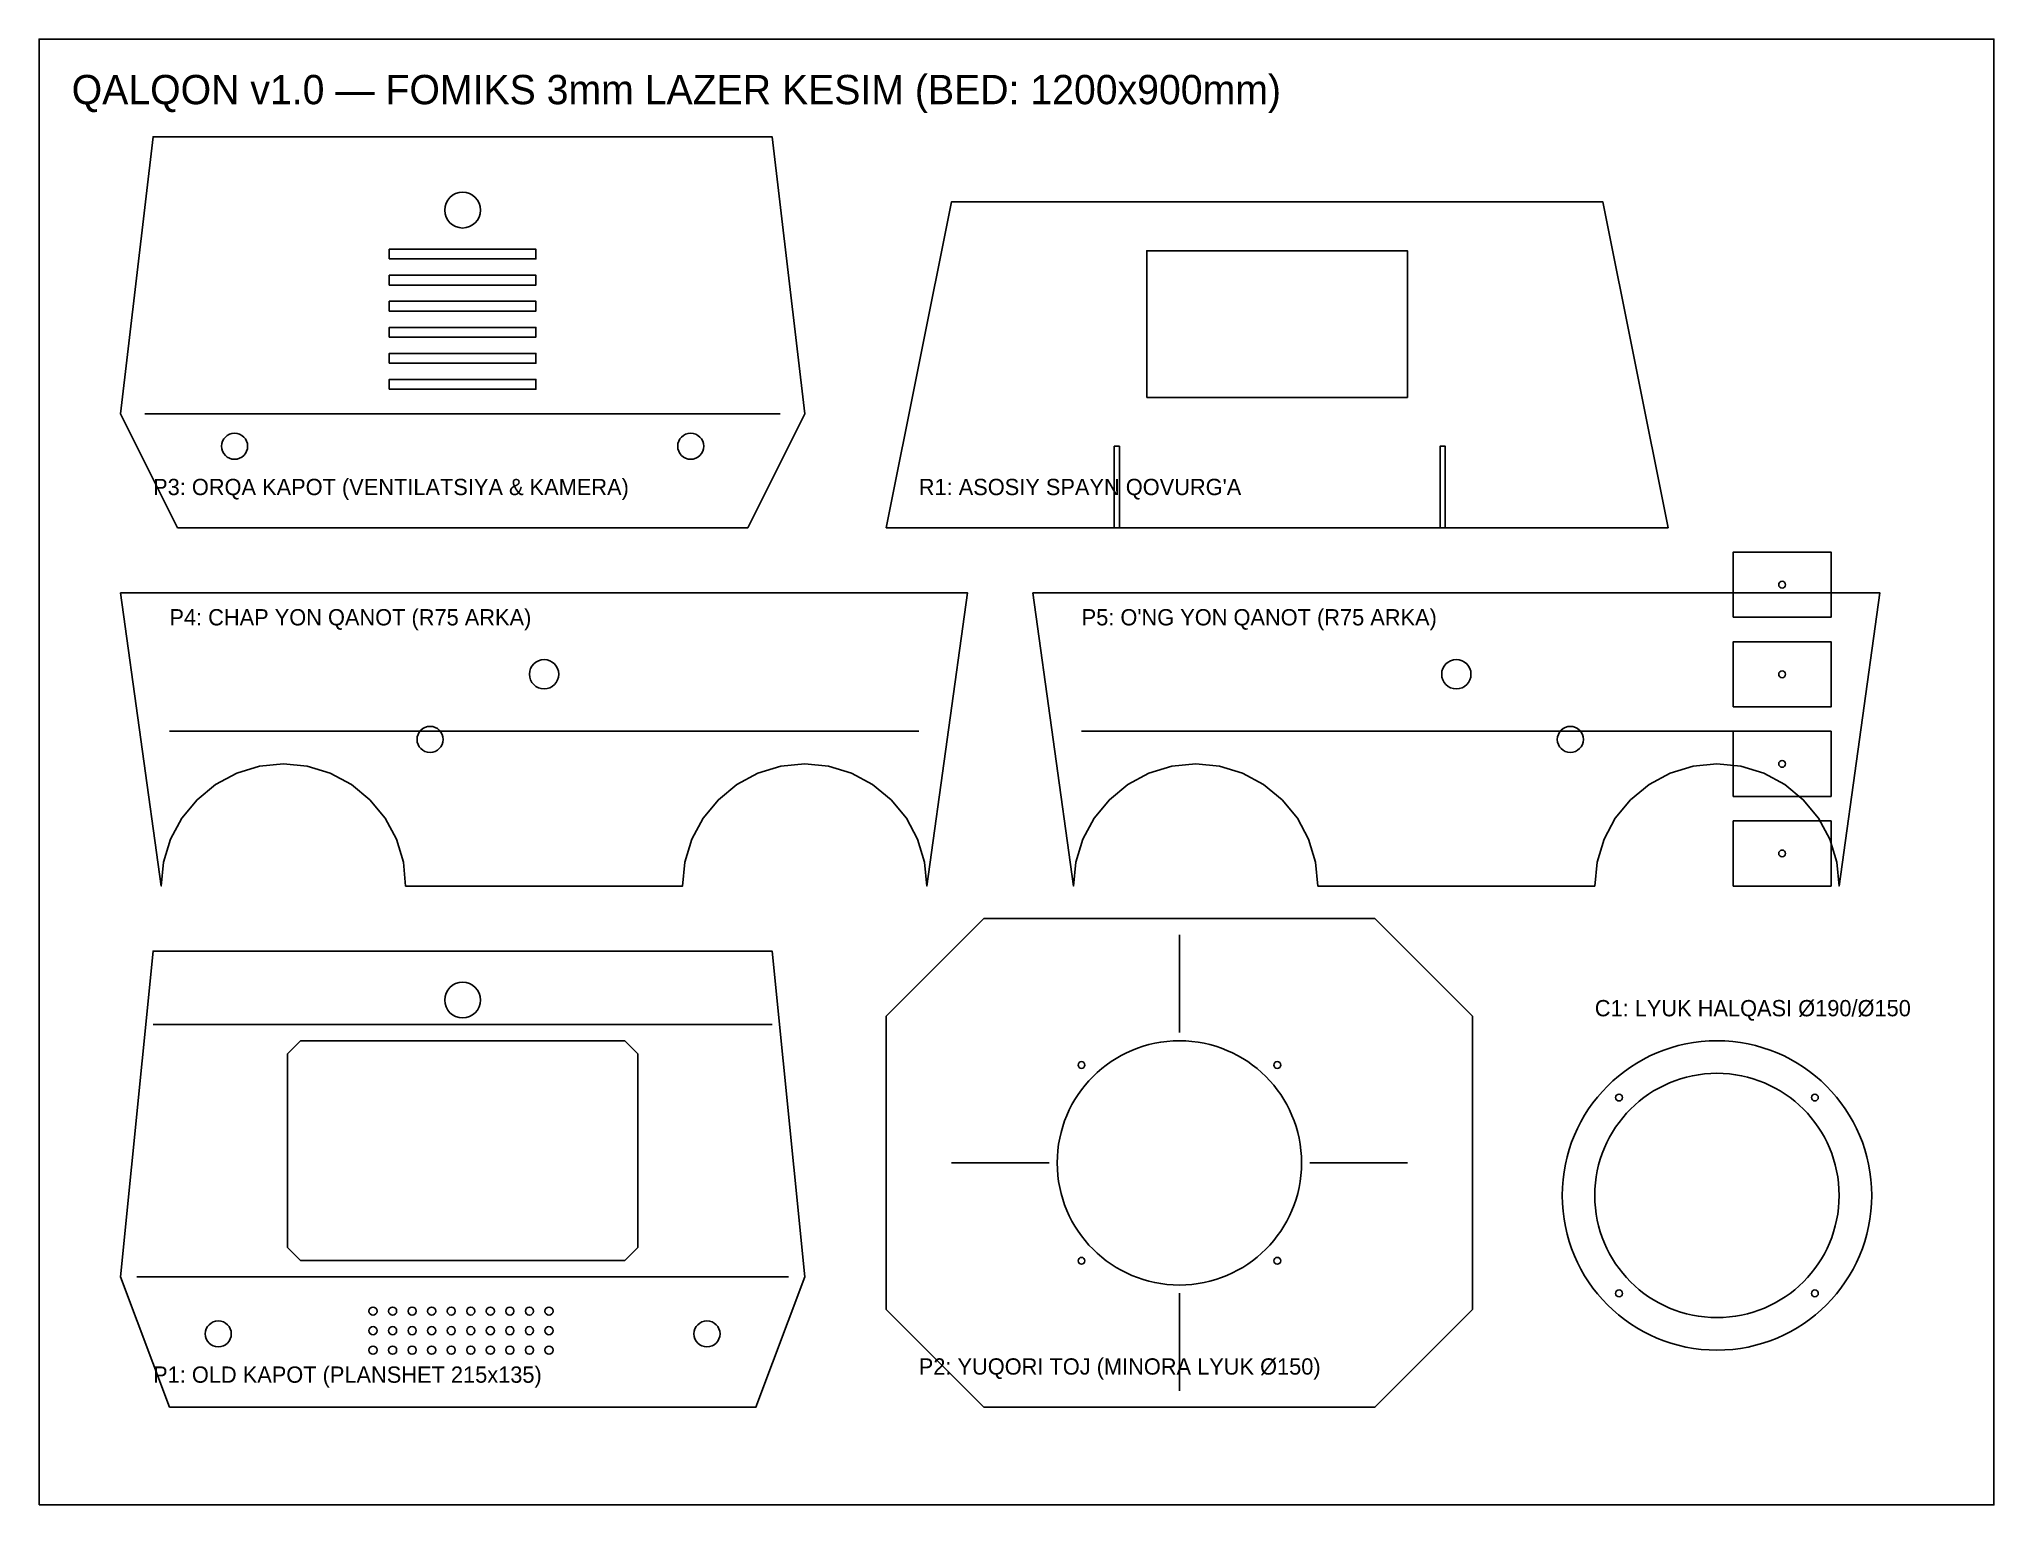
# Model space of a CAD drawing. Header units: metres. Extents: x 0 to 1200, y 0 to 900.
import ezdxf

# ---------------------------------------------------------------- set-up
doc = ezdxf.new("R2010")
doc.units = ezdxf.units.M
for name, color, linetype in [('ANNOTATIONS', 7, 'Continuous'), ('CUT', 1, 'Continuous'), ('SCORE_BEND', 5, 'Continuous')]:
    doc.layers.add(name, color=color, linetype=linetype)

msp = doc.modelspace()

# ---------------------------------------------------------------- linework, layer by layer
at = {"layer": 'ANNOTATIONS'}
msp.add_lwpolyline([(0, 0), (1200, 0), (1200, 900), (0, 900)], close=True, dxfattribs=at)
at = {"layer": 'CUT'}
for points in [[(85, 600), (435, 600), (470, 670), (450, 840), (70, 840), (50, 670)], [(520, 600), (560, 800), (960, 800), (1000, 600)], [(215, 765), (305, 765), (305, 771), (215, 771)], [(680, 680), (840, 680), (840, 770), (680, 770)], [(215, 749), (305, 749), (305, 755), (215, 755)], [(215, 733), (305, 733), (305, 739), (215, 739)], [(215, 717), (305, 717), (305, 723), (215, 723)], [(215, 701), (305, 701), (305, 707), (215, 707)], [(215, 685), (305, 685), (305, 691), (215, 691)], [(660, 600), (663.2, 600), (663.2, 650), (660, 650)], [(860, 600), (863.2, 600), (863.2, 650), (860, 650)], [(1040, 545), (1100, 545), (1100, 585), (1040, 585)], [(50, 560), (75, 380), (75, 380), (75, 380), (76.4, 394.6), (80.7, 408.7), (87.6, 421.7), (97, 433), (108.3, 442.4), (121.3, 449.3), (135.4, 453.6), (150, 455), (164.6, 453.6), (178.7, 449.3), (191.7, 442.4), (203, 433), (212.4, 421.7), (219.3, 408.7), (223.6, 394.6), (225, 380), (395, 380), (395, 380), (396.4, 394.6), (400.7, 408.7), (407.6, 421.7), (417, 433), (428.3, 442.4), (441.3, 449.3), (455.4, 453.6), (470, 455), (484.6, 453.6), (498.7, 449.3), (511.7, 442.4), (523, 433), (532.4, 421.7), (539.3, 408.7), (543.6, 394.6), (545, 380), (545, 380), (570, 560)], [(610, 560), (635, 380), (635, 380), (635, 380), (636.4, 394.6), (640.7, 408.7), (647.6, 421.7), (657, 433), (668.3, 442.4), (681.3, 449.3), (695.4, 453.6), (710, 455), (724.6, 453.6), (738.7, 449.3), (751.7, 442.4), (763, 433), (772.4, 421.7), (779.3, 408.7), (783.6, 394.6), (785, 380), (955, 380), (955, 380), (956.4, 394.6), (960.7, 408.7), (967.6, 421.7), (977, 433), (988.3, 442.4), (1001.3, 449.3), (1015.4, 453.6), (1030, 455), (1044.6, 453.6), (1058.7, 449.3), (1071.7, 442.4), (1083, 433), (1092.4, 421.7), (1099.3, 408.7), (1103.6, 394.6), (1105, 380), (1105, 380), (1130, 560)], [(1040, 490), (1100, 490), (1100, 530), (1040, 530)], [(1040, 435), (1100, 435), (1100, 475), (1040, 475)], [(1040, 380), (1100, 380), (1100, 420), (1040, 420)], [(580, 60), (820, 60), (880, 120), (880, 300), (820, 360), (580, 360), (520, 300), (520, 120)], [(80, 60), (440, 60), (470, 140), (450, 340), (70, 340), (50, 140)], [(160.5, 150), (359.5, 150), (367.5, 158), (367.5, 277), (359.5, 285), (160.5, 285), (152.5, 277), (152.5, 158)]]:
    msp.add_lwpolyline(points, close=True, dxfattribs=at)
for centre, radius in [((260, 795), 11), ((120, 650), 8), ((400, 650), 8), ((1070, 565), 2.1), ((310, 510), 9), ((870, 510), 9), ((1070, 510), 2.1), ((240, 470), 8), ((940, 470), 8), ((1070, 455), 2.1), ((1070, 400), 2.1), ((260, 310), 11), ((700, 210), 75), ((1030, 190), 95), ((639.9, 270.1), 2.1), ((760.1, 270.1), 2.1), ((1030, 190), 75), ((969.9, 250.1), 2.1), ((1090.1, 250.1), 2.1), ((639.9, 149.9), 2.1), ((760.1, 149.9), 2.1), ((205, 119), 2.5), ((217, 119), 2.5), ((229, 119), 2.5), ((241, 119), 2.5), ((253, 119), 2.5), ((265, 119), 2.5), ((277, 119), 2.5), ((289, 119), 2.5), ((301, 119), 2.5), ((313, 119), 2.5), ((969.9, 129.9), 2.1), ((1090.1, 129.9), 2.1), ((110, 105), 8), ((205, 107), 2.5), ((217, 107), 2.5), ((229, 107), 2.5), ((241, 107), 2.5), ((253, 107), 2.5), ((265, 107), 2.5), ((277, 107), 2.5), ((289, 107), 2.5), ((301, 107), 2.5), ((313, 107), 2.5), ((410, 105), 8), ((205, 95), 2.5), ((217, 95), 2.5), ((229, 95), 2.5), ((241, 95), 2.5), ((253, 95), 2.5), ((265, 95), 2.5), ((277, 95), 2.5), ((289, 95), 2.5), ((301, 95), 2.5), ((313, 95), 2.5)]:
    msp.add_circle(centre, radius, dxfattribs=at)
at = {"layer": 'SCORE_BEND'}
for p, q in [((65, 670), (455, 670)), ((80, 475), (540, 475)), ((640, 475), (1100, 475)), ((700, 290), (700, 350)), ((70, 295), (450, 295)), ((620, 210), (560, 210)), ((780, 210), (840, 210)), ((60, 140), (460, 140)), ((700, 130), (700, 70))]:
    msp.add_line(p, q, dxfattribs=at)

# ---------------------------------------------------------------- texts
at = {"layer": 'ANNOTATIONS'}
for s, height, p in [('QALQON v1.0 — FOMIKS 3mm LAZER KESIM (BED: 1200x900mm)', 18, (20, 860)), ('P3: ORQA KAPOT (VENTILATSIYA & KAMERA)', 10, (70, 620)), ("R1: ASOSIY SPAYN QOVURG'A", 10, (540, 620)), ('P4: CHAP YON QANOT (R75 ARKA)', 10, (80, 540)), ("P5: O'NG YON QANOT (R75 ARKA)", 10, (640, 540)), ('C1: LYUK HALQASI Ø190/Ø150', 10, (955, 300)), ('P1: OLD KAPOT (PLANSHET 215x135)', 10, (70, 75)), ('P2: YUQORI TOJ (MINORA LYUK Ø150)', 10, (540, 80))]:
    msp.add_text(s, height=height, dxfattribs=at).set_placement(p)

doc.saveas('drawing.dxf')
